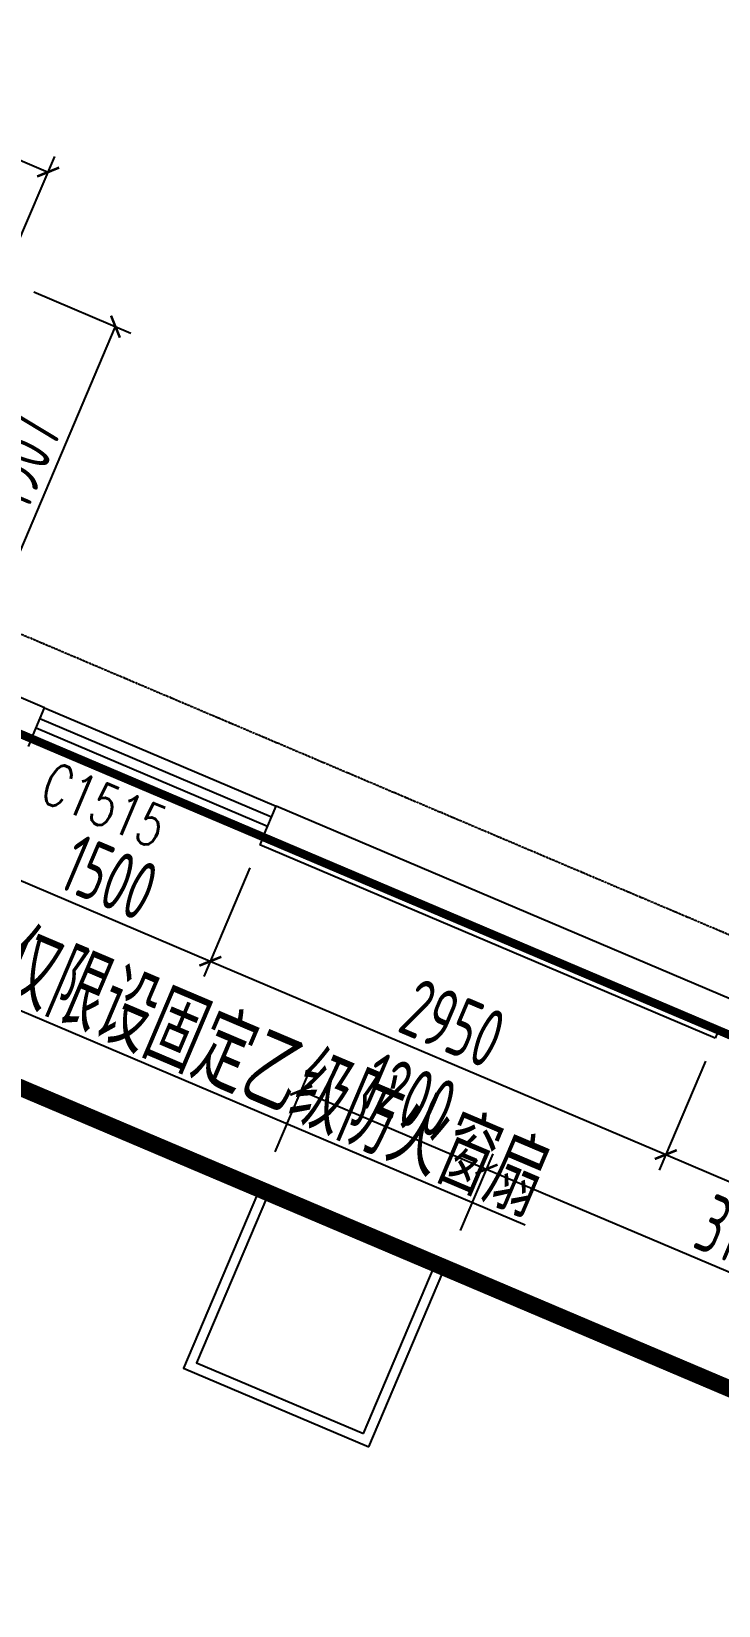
# Model space of a CAD drawing. Extents: x -3523 to 12007717, y -6694179 to 21431.
# Drawn here: x 11928610 to 11932706, y -6433532 to -6424148 of the extents above; entities that cross this region are included whole.
import ezdxf
from ezdxf.enums import TextEntityAlignment as Align

# ---------------------------------------------------------------- set-up
doc = ezdxf.new("R2010")
doc.units = 0
doc.header["$LTSCALE"] = 10
doc.header["$MEASUREMENT"] = 0
for name, pattern in [('A3-RG-axis-100$0$CENTER', [2, 1.25, -0.25, 0.25, -0.25]), ('A3-RI-4F$0$DASH', [0.35, 0.25, -0.1]), ('DASHED2', [0.375, 0.25, -0.125])]:
    doc.linetypes.add(name, pattern=pattern)
for name, color, linetype in [('A-CLOD', 200, 'Continuous'), ('A3-RB-4F-100$0$A-DIMS-100', 1, 'Continuous'), ('A3-RG-axis-100$0$A-GRID', 1, 'A3-RG-axis-100$0$CENTER'), ('A3-RI-4F$0$A-FLOR', 2, 'Continuous'), ('A3-RI-4F$0$A-GLAZ', 140, 'Continuous'), ('A3-RI-4F$0$A-ROOF-EDGE', 2, 'Continuous'), ('A3-RI-4F$0$A-WALL', 7, 'Continuous'), ('A3-RI-4F$0$A-WALL-FINI', 95, 'Continuous'), ('A3-RM-4F$0$0P-1', 191, 'Continuous'), ('A3-SYMB-4F-100$0$A-SYMB', 4, 'Continuous'), ('A3-SYMB-4F-100$0$A-SYMB-AREA', 4, 'Continuous'), ('A3-SYMB-4F-100$0$A-SYMB-DOOR', 3, 'Continuous'), ('A3-SYMB-4F-100$0$A-SYMB-DOOR1', 3, 'Continuous'), ('A3-SYMB-4F-100$0$A-SYMB-DOOR2', 3, 'Continuous'), ('A3-SYMB-4F-100$0$A-SYMB-DOOR3', 3, 'Continuous'), ('A3-SYMB-4F-100$0$A-SYMB-NAME', 4, 'Continuous'), ('A3-SYMB-4F-100$0$A-SYMB-NAME-E', 4, 'Continuous')]:
    doc.layers.add(name, color=color, linetype=linetype)
doc.styles.add('A3-RB-4F-100$0$XD2008', font='xd-hzs.shx', dxfattribs={"width": 0.7, "bigfont": 'xd-hztxt.shx'})
doc.styles.add('A3-SYMB-4F-100$0$ECADI', font='hzs.shx', dxfattribs={"width": 0.7, "bigfont": 'hztxt.shx'})
doc.styles.add('A3-SYMB-4F-100$0$ECADI-TXT', font='simplex.shx', dxfattribs={"bigfont": 'hztxt.shx'})
doc.dimstyles.new('A3-RB-4F-100$0$XD100$0', dxfattribs={"dimscale": 100, "dimtxt": 3.5, "dimasz": 1, "dimexe": 1, "dimexo": 2, "dimgap": 0.5, "dimtad": 1, "dimdec": 0, "dimdsep": 46, "dimtxsty": 'A3-RB-4F-100$0$XD2008', "dimblk1": 'A3-RB-4F-100$0$_ARCHTICK', "dimblk2": 'A3-RB-4F-100$0$_ARCHTICK', "dimsah": 1, "dimcen": 2.5, "dimclrt": 4, "dimaunit": 1, "dimadec": 0, "dimazin": 0, "dimtfac": 1, "dimtdec": 0, "dimtix": 1, "dimtmove": 0, "dimatfit": 3, "dimfxl": 0, "dimtolj": 1, "dimtzin": 0, "dimarcsym": 0})

# ---------------------------------------------------------------- blocks, each defined once
blk = doc.blocks.new('A3-RI-4F')
at = {"layer": 'A3-RI-4F$0$A-FLOR', "linetype": 'A3-RI-4F$0$DASH', "const_width": 50}
blk.add_lwpolyline([(11907835.3, -6369053.3), (11897656.1, -6393034), (11898128.3, -6393234.3, -0.084697), (11913933.8, -6391266.8), (11915314, -6394764.5, -0.031408), (11917936.9, -6393922), (11918378.7, -6395666.9), (11918415.6, -6395812.3, -0.137995), (11924069.8, -6395802.9), (11938272.6, -6400392.8, -0.63707), (11939156.2, -6407589.3), (11916413.2, -6421800.6), (11915152.9, -6424769.9), (11915014, -6425097), (11914547.2, -6426196.6), (11920044.1, -6428529.9), (11921412.2, -6425308.5), (11977074.7, -6448935.7), (11985123.7, -6429973.3), (11973295.2, -6424952.4), (11972791.6, -6425444.7)], format="xyb", dxfattribs=at)
at = {"layer": 'A3-RI-4F$0$A-GLAZ'}
for p, q in [((11928660.8, -6428244), (11930041.6, -6428830.1)), ((11928688.1, -6428179.6), (11930068.9, -6428765.7)), ((11928637.4, -6428299.3), (11930018.1, -6428885.4)), ((11928610, -6428363.7), (11929990.8, -6428949.8))]:
    blk.add_line(p, q, dxfattribs=at)
for points in [[(11930620.5, -6432584.8), (11931089.4, -6431480.2), (11929984.8, -6431011.3), (11929515.9, -6432115.9)], [(11930588.7, -6432506.1), (11931010.7, -6431512), (11930016.6, -6431090), (11929594.6, -6432084.1)]]:
    blk.add_lwpolyline(points, close=True, dxfattribs=at)
at = {"layer": 'A3-RI-4F$0$A-ROOF-EDGE'}
for points in [[(11977074.7, -6448935.7), (11977074.7, -6448935.7), (11971198.1, -6462780.1), (11953938.5, -6455453.8), (11952801.6, -6458132.4), (11961868.5, -6461981.1), (11950654.5, -6488399.6), (11923775.8, -6476990.3), (11934989.8, -6450571.8), (11944056.8, -6454420.5), (11945193.7, -6451741.9), (11937358.7, -6448416.1, 0.002105), (11935284.3, -6447089.5), (11932817.3, -6450983.9, 0.033355), (11899110.4, -6432654.1), (11899696.6, -6421468.1)], [(11971145.1, -6462649), (11953885.6, -6455322.7), (11952670.4, -6458185.4), (11961737.4, -6462034.1), (11950601.6, -6488268.5), (11923906.9, -6476937.3), (11935042.8, -6450702.9), (11944109.7, -6454551.6), (11945324.9, -6451688.9), (11937405.7, -6448327.4, 0.002183), (11935253.3, -6446951.5), (11932786.4, -6450845.9, 0.033209), (11899213.8, -6432591.6), (11899796.4, -6421473.4)]]:
    blk.add_lwpolyline(points, format="xyb", dxfattribs=at)
at = {"layer": 'A3-RI-4F$0$A-WALL'}
for p, q in [((11928688.1, -6428179.6), (11928319.9, -6428023.3)), ((11928610, -6428363.7), (11928688.1, -6428179.6)), ((11929990.8, -6428949.8), (11930068.9, -6428765.7)), ((11932784.4, -6429918.4), (11930068.9, -6428765.7)), ((11932706.2, -6430102.5), (11929990.8, -6428949.8))]:
    blk.add_line(p, q, dxfattribs=at)
at = {"layer": 'A3-RI-4F$0$A-WALL-FINI'}
for p, q in [((11928610, -6428363.7), (11928590.5, -6428409.7)), ((11929990.8, -6428949.8), (11929971.2, -6428995.8)), ((11932686.7, -6430148.5), (11929971.2, -6428995.8)), ((11932706.2, -6430102.5), (11932686.7, -6430148.5))]:
    blk.add_line(p, q, dxfattribs=at)
blk = doc.blocks.new('A3-RG-axis-100')
at = {"layer": 'A3-RG-axis-100$0$A-GRID'}
blk.add_line((11906272, -6418284.3), (11985933, -6452098.3), dxfattribs=at)
for radius, start, end in [(294300, 57.267208, 69.150423), (288800, 57.079997, 69.144838)]:
    blk.add_arc((11778730.7, -6694178.7), radius, start, end, dxfattribs=at)
blk = doc.blocks.new('A3-SYMB-4F-100$0$ECADI-TAG-DOOR')
at = {"layer": 'A3-SYMB-4F-100$0$A-SYMB-DOOR', "style": 'A3-SYMB-4F-100$0$ECADI-TXT', "width": 0.7}
for tag, p in [('门窗主编号1', (-6.414, 7.257)), ('门窗主编号2', (2.085, 7.257))]:
    blk.add_attdef(tag, p, '', height=2.5, dxfattribs=at)
at = {"layer": 'A3-SYMB-4F-100$0$A-SYMB-DOOR', "style": 'A3-SYMB-4F-100$0$ECADI-TXT', "width": 0.7, "flags": 1}
for tag, p in [('洞口尺寸(宽X高)', (-6.416, 1.62)), ('备注', (-6.394, -1.213))]:
    blk.add_attdef(tag, p, '', height=2.5, dxfattribs=at)
at = {"layer": 'A3-SYMB-4F-100$0$A-SYMB-DOOR1', "style": 'A3-SYMB-4F-100$0$ECADI-TXT', "width": 0.7}
blk.add_attdef('门窗辅编号1', (-6.414, 4.413), '', height=2.5, dxfattribs=at)
at = {"layer": 'A3-SYMB-4F-100$0$A-SYMB-DOOR2', "style": 'A3-SYMB-4F-100$0$ECADI-TXT', "width": 0.7}
blk.add_attdef('门窗辅编号2', (-2.861, 4.413), '', height=2.5, dxfattribs=at)
at = {"layer": 'A3-SYMB-4F-100$0$A-SYMB-DOOR3', "style": 'A3-SYMB-4F-100$0$ECADI-TXT', "width": 0.7}
blk.add_attdef('门窗辅编号3', (2.323, 4.413), '', height=2.5, dxfattribs=at)
blk = doc.blocks.new('A3-SYMB-4F-100$0$ECADI-TAG-ROOM')
at = {"layer": 'A3-SYMB-4F-100$0$A-SYMB-AREA', "style": 'A3-SYMB-4F-100$0$ECADI', "width": 0.7}
blk.add_attdef('340M2', text='', height=2.5, dxfattribs=at).set_placement((7.167, -1.75), align=Align.MIDDLE_LEFT)
at = {"layer": 'A3-SYMB-4F-100$0$A-SYMB-NAME', "style": 'A3-SYMB-4F-100$0$ECADI', "width": 0.7}
blk.add_attdef('CHINESENAME', (-5.125, 0.088), '', height=4.5, dxfattribs=at)
at = {"layer": 'A3-SYMB-4F-100$0$A-SYMB-NAME-E', "style": 'A3-SYMB-4F-100$0$ECADI', "width": 0.7}
for tag, p in [('ENGLISHHIGH', (-5.125, 8.04)), ('ENGLISHLOW', (-5.125, 4.84))]:
    blk.add_attdef(tag, p, '', height=2.5, dxfattribs=at)
blk = doc.blocks.new('A3-SYMB-4F-100')
at = {"layer": 'A3-SYMB-4F-100$0$A-SYMB'}
blk.add_lwpolyline([(11923119.7, -6426087.5), (11924467.9, -6428254.3), (11931554.4, -6431262.3)], dxfattribs=at)
ref = blk.add_blockref('A3-SYMB-4F-100$0$ECADI-TAG-ROOM', (11925669, -6428721.9), dxfattribs=dict(at, xscale=99.99999999989049, yscale=100.0000000001164, rotation=336.9999999998162))
ref.add_attrib('CHINESENAME', '防火分区转角交界，4M范围内仅限设固定乙级防火窗扇', (11924467.9, -6428225.6), dxfattribs={"height": 450, "rotation": 337, "style": 'A3-SYMB-4F-100$0$ECADI', "width": 0.7})
at = {"layer": 'A3-SYMB-4F-100$0$A-SYMB-DOOR1'}
ref = blk.add_blockref('A3-SYMB-4F-100$0$ECADI-TAG-DOOR', (11929273.9, -6429782), dxfattribs=dict(at, xscale=99.99999999997286, yscale=100.0000000000001, zscale=100, rotation=337.1358192403856))
ref.add_attrib('门窗主编号1', 'C1515', dxfattribs={"height": 250, "rotation": 337.13582, "style": 'A3-SYMB-4F-100$0$ECADI-TXT', "width": 0.7}).set_placement((11929345, -6429021.5), align=Align.RIGHT)
blk = doc.blocks.new('A3-RM-4F')
at = {"layer": 'A3-RM-4F$0$0P-1'}
for points in [[(11905192.1, -6423800.8), (11904910.4, -6429175.3, -0.033124), (11938801.4, -6448159.4), (11947301.3, -6451767.4), (11970396.9, -6461570.9), (11975941.3, -6448508.9)], [(11905485.9, -6423925.6), (11905220.5, -6428990.8, -0.03293), (11938942.8, -6447893.6), (11947418.5, -6451491.3), (11970237.9, -6461177.5), (11975665.2, -6448391.7)]]:
    blk.add_lwpolyline(points, format="xyb", dxfattribs=at)
blk = doc.blocks.new('A3-RB-4F-100$0$_ARCHTICK')
at = {"color": 0, "linetype": 'ByBlock', "const_width": 0.15}
blk.add_lwpolyline([(-0.5, -0.5), (0.5, 0.5)], dxfattribs=at)
blk = doc.blocks.new('*D2997')
at = {"layer": 'A3-RB-4F-100$0$A-DIMS-100', "color": 0, "lineweight": -2}
for p, q in [((11932628.1, -6430286.6), (11932352.7, -6430935.3)), ((11932391.8, -6430843.3), (11933772.6, -6431429.4)), ((11934008.9, -6430872.7), (11933733.5, -6431521.4))]:
    blk.add_line(p, q, dxfattribs=at)
at = {"layer": 'Defpoints', "color": 0}
for p in [(11932706.2, -6430102.5), (11934087, -6430688.6), (11933772.6, -6431429.4)]:
    blk.add_point(p, dxfattribs=at)
at = {"layer": 'A3-RB-4F-100$0$A-DIMS-100', "color": 0, "lineweight": -2, "xscale": 100, "yscale": 100, "zscale": 100}
for p, rotation in [((11932391.8, -6430843.3), 156.9999999999458), ((11933772.6, -6431429.4), 336.9999999999458)]:
    blk.add_blockref('A3-RB-4F-100$0$_ARCHTICK', p, dxfattribs=dict(at, rotation=rotation))
at = {"layer": 'A3-RB-4F-100$0$A-DIMS-100', "color": 4, "insert": (11933170.1, -6430929.2), "char_height": 350, "attachment_point": 5, "rotation": 337, "style": 'A3-RB-4F-100$0$XD2008'}
blk.add_mtext('\\A1;1500', dxfattribs=at)
blk = doc.blocks.new('*D2998')
at = {"layer": 'A3-RB-4F-100$0$A-DIMS-100', "color": 0, "lineweight": -2}
for p, q in [((11929912.6, -6429133.9), (11929637.2, -6429782.6)), ((11929676.3, -6429690.6), (11932391.8, -6430843.3)), ((11932628.1, -6430286.6), (11932352.7, -6430935.3))]:
    blk.add_line(p, q, dxfattribs=at)
at = {"layer": 'Defpoints', "color": 0}
for p in [(11929990.8, -6428949.8), (11932706.2, -6430102.5), (11932391.8, -6430843.3)]:
    blk.add_point(p, dxfattribs=at)
at = {"layer": 'A3-RB-4F-100$0$A-DIMS-100', "color": 0, "lineweight": -2, "xscale": 100, "yscale": 100, "zscale": 100}
for p, rotation in [((11929676.3, -6429690.6), 156.9999999999538), ((11932391.8, -6430843.3), 336.9999999999538)]:
    blk.add_blockref('A3-RB-4F-100$0$_ARCHTICK', p, dxfattribs=dict(at, rotation=rotation))
at = {"layer": 'A3-RB-4F-100$0$A-DIMS-100', "color": 4, "insert": (11931122, -6430059.8), "char_height": 350, "attachment_point": 5, "rotation": 337, "style": 'A3-RB-4F-100$0$XD2008'}
blk.add_mtext('\\A1;2950', dxfattribs=at)
blk = doc.blocks.new('*D2999')
at = {"layer": 'A3-RB-4F-100$0$A-DIMS-100', "color": 0, "lineweight": -2}
for p, q in [((11928531.9, -6428547.8), (11928256.5, -6429196.6)), ((11928295.6, -6429104.5), (11929676.3, -6429690.6)), ((11929912.6, -6429133.9), (11929637.2, -6429782.6))]:
    blk.add_line(p, q, dxfattribs=at)
at = {"layer": 'Defpoints', "color": 0}
for p in [(11928610, -6428363.7), (11929990.8, -6428949.8), (11929676.3, -6429690.6)]:
    blk.add_point(p, dxfattribs=at)
at = {"layer": 'A3-RB-4F-100$0$A-DIMS-100', "color": 0, "lineweight": -2, "xscale": 100, "yscale": 100, "zscale": 100}
for p, rotation in [((11928295.6, -6429104.5), 156.999999999918), ((11929676.3, -6429690.6), 336.999999999918)]:
    blk.add_blockref('A3-RB-4F-100$0$_ARCHTICK', p, dxfattribs=dict(at, rotation=rotation))
at = {"layer": 'A3-RB-4F-100$0$A-DIMS-100', "color": 4, "insert": (11929073.9, -6429190.4), "char_height": 350, "attachment_point": 5, "rotation": 337, "style": 'A3-RB-4F-100$0$XD2008'}
blk.add_mtext('\\A1;1500', dxfattribs=at)
blk = doc.blocks.new('*D2904')
at = {"layer": 'A3-RB-4F-100$0$A-DIMS-100', "color": 0, "lineweight": -2}
for p, q in [((11928623.2, -6425700.4), (11929202.9, -6425946.5)), ((11928365.8, -6427662.5), (11929110.8, -6425907.4)), ((11927878.2, -6427455.5), (11928457.9, -6427701.6))]:
    blk.add_line(p, q, dxfattribs=at)
at = {"layer": 'Defpoints', "color": 0}
for p in [(11928439.1, -6425622.3), (11929110.8, -6425907.4), (11927694.1, -6427377.4)]:
    blk.add_point(p, dxfattribs=at)
at = {"layer": 'A3-RB-4F-100$0$A-DIMS-100', "color": 0, "lineweight": -2, "xscale": 100, "yscale": 100, "zscale": 100}
for p, rotation in [((11929110.8, -6425907.4), 66.99999999984617), ((11928365.8, -6427662.5), 246.9999999998462)]:
    blk.add_blockref('A3-RB-4F-100$0$_ARCHTICK', p, dxfattribs=dict(at, rotation=rotation))
at = {"layer": 'A3-RB-4F-100$0$A-DIMS-100', "color": 4, "insert": (11928531.2, -6426697), "char_height": 350, "attachment_point": 5, "rotation": 67, "style": 'A3-RB-4F-100$0$XD2008'}
blk.add_mtext('\\A1;1907', dxfattribs=at)
blk = doc.blocks.new('*D2905')
at = {"layer": 'A3-RB-4F-100$0$A-DIMS-100', "color": 0, "lineweight": -2}
for p, q in [((11927484.9, -6425000), (11927716.1, -6424455.2)), ((11927677, -6424547.3), (11928709.4, -6424985.5)), ((11928517.2, -6425438.2), (11928748.5, -6424893.4))]:
    blk.add_line(p, q, dxfattribs=at)
at = {"layer": 'Defpoints', "color": 0}
for p in [(11928709.4, -6424985.5), (11927406.7, -6425184.1), (11928439.1, -6425622.3)]:
    blk.add_point(p, dxfattribs=at)
at = {"layer": 'A3-RB-4F-100$0$A-DIMS-100', "color": 0, "lineweight": -2, "xscale": 100, "yscale": 100, "zscale": 100}
for p, rotation in [((11927677, -6424547.3), 156.9999981292177), ((11928709.4, -6424985.5), 336.9999981292177)]:
    blk.add_blockref('A3-RB-4F-100$0$_ARCHTICK', p, dxfattribs=dict(at, rotation=rotation))
at = {"layer": 'A3-RB-4F-100$0$A-DIMS-100', "color": 4, "insert": (11928281.1, -6424559.3), "char_height": 350, "attachment_point": 5, "rotation": 337, "style": 'A3-RB-4F-100$0$XD2008'}
blk.add_mtext('\\A1;1122', dxfattribs=at)
blk = doc.blocks.new('*D2200')
at = {"layer": 'A3-RB-4F-100$0$A-DIMS-100', "color": 0, "lineweight": -2}
for p, q in [((11930062.9, -6430827.2), (11930257.4, -6430369)), ((11930218.4, -6430461), (11931323, -6430929.9)), ((11931167.5, -6431296.1), (11931362.1, -6430837.9))]:
    blk.add_line(p, q, dxfattribs=at)
at = {"layer": 'Defpoints', "color": 0}
for p in [(11931323, -6430929.9), (11929984.8, -6431011.3), (11931089.4, -6431480.2)]:
    blk.add_point(p, dxfattribs=at)
at = {"layer": 'A3-RB-4F-100$0$A-DIMS-100', "color": 0, "lineweight": -2, "xscale": 100, "yscale": 100, "zscale": 100}
for p, rotation in [((11930218.4, -6430461), 156.9999999999621), ((11931323, -6430929.9), 336.9999999999621)]:
    blk.add_blockref('A3-RB-4F-100$0$_ARCHTICK', p, dxfattribs=dict(at, rotation=rotation))
at = {"layer": 'A3-RB-4F-100$0$A-DIMS-100', "color": 4, "insert": (11930858.6, -6430488.4), "char_height": 350, "attachment_point": 5, "rotation": 337, "style": 'A3-RB-4F-100$0$XD2008'}
blk.add_mtext('\\A1;1200', dxfattribs=at)
blk = doc.blocks.new('*D2201')
at = {"layer": 'A3-RB-4F-100$0$A-DIMS-100', "color": 0, "lineweight": -2}
for p, q in [((11931167.5, -6431296.1), (11931362.1, -6430837.9)), ((11931323, -6430929.9), (11934222.6, -6432160.7)), ((11934067.1, -6432526.9), (11934261.6, -6432068.7))]:
    blk.add_line(p, q, dxfattribs=at)
at = {"layer": 'Defpoints', "color": 0}
for p in [(11931089.4, -6431480.2), (11934222.6, -6432160.7), (11933989, -6432711)]:
    blk.add_point(p, dxfattribs=at)
at = {"layer": 'A3-RB-4F-100$0$A-DIMS-100', "color": 0, "lineweight": -2, "xscale": 100, "yscale": 100, "zscale": 100}
for p, rotation in [((11931323, -6430929.9), 156.9999999999667), ((11934222.6, -6432160.7), 336.9999999999667)]:
    blk.add_blockref('A3-RB-4F-100$0$_ARCHTICK', p, dxfattribs=dict(at, rotation=rotation))
at = {"layer": 'A3-RB-4F-100$0$A-DIMS-100', "color": 4, "insert": (11932860.7, -6431338.2), "char_height": 350, "attachment_point": 5, "rotation": 337, "style": 'A3-RB-4F-100$0$XD2008'}
blk.add_mtext('\\A1;3150', dxfattribs=at)
blk = doc.blocks.new('A3-RB-4F-100')
at = {"layer": 'A3-RB-4F-100$0$A-DIMS-100'}
for p1, p2, distance, picture, middle in [((11927406.7, -6425184.1), (11928439.1, -6425622.3), 691.8, '*D2905', (11928281.1, -6424559.3)), ((11927694.1, -6427377.4), (11928439.1, -6425622.3), -729.8, '*D2904', (11928531.2, -6426697)), ((11928610, -6428363.7), (11929990.8, -6428949.8), -804.8, '*D2999', (11929073.9, -6429190.4)), ((11929990.8, -6428949.8), (11932706.2, -6430102.5), -804.8, '*D2998', (11931122, -6430059.8)), ((11932706.2, -6430102.5), (11934087, -6430688.6), -804.8, '*D2997', (11933170.1, -6430929.2))]:
    dim = blk.add_aligned_dim(p1=p1, p2=p2, distance=distance, dimstyle='A3-RB-4F-100$0$XD100$0', override={"dimasz": 1, "dimadec": 3}, dxfattribs=at)
    dim.commit()
    dim.dimension.update_dxf_attribs({"geometry": picture, "text_midpoint": middle})
for p1, p2, picture, middle in [((11929984.8, -6431011.3), (11931089.4, -6431480.2), '*D2200', (11930858.6, -6430488.4)), ((11931089.4, -6431480.2), (11933989, -6432711), '*D2201', (11932860.7, -6431338.2))]:
    dim = blk.add_aligned_dim(p1=p1, p2=p2, distance=597.8, dimstyle='A3-RB-4F-100$0$XD100$0', dxfattribs=at)
    dim.commit()
    dim.dimension.update_dxf_attribs({"geometry": picture, "text_midpoint": middle})

msp = doc.modelspace()

# ---------------------------------------------------------------- linework, layer by layer
at = {"layer": 'A-CLOD', "linetype": 'DASHED2', "const_width": 100}
msp.add_lwpolyline([(11925732.2, -6406095.6), (11943019.1, -6413470.6, -0.413788), (11943336.1, -6414257), (11935490.2, -6432740.9, -0.414214), (11934703.5, -6433058.7), (11917500.5, -6425756.5, -0.414214), (11917182.6, -6424969.8), (11924944.6, -6406413.2, -0.414639)], format="xyb", close=True, dxfattribs=at)

# ---------------------------------------------------------------- block references
for name in ['A3-RB-4F-100', 'A3-RI-4F', 'A3-RG-axis-100', 'A3-SYMB-4F-100', 'A3-RM-4F']:
    msp.add_blockref(name, (0, 0))

doc.saveas('drawing.dxf')
